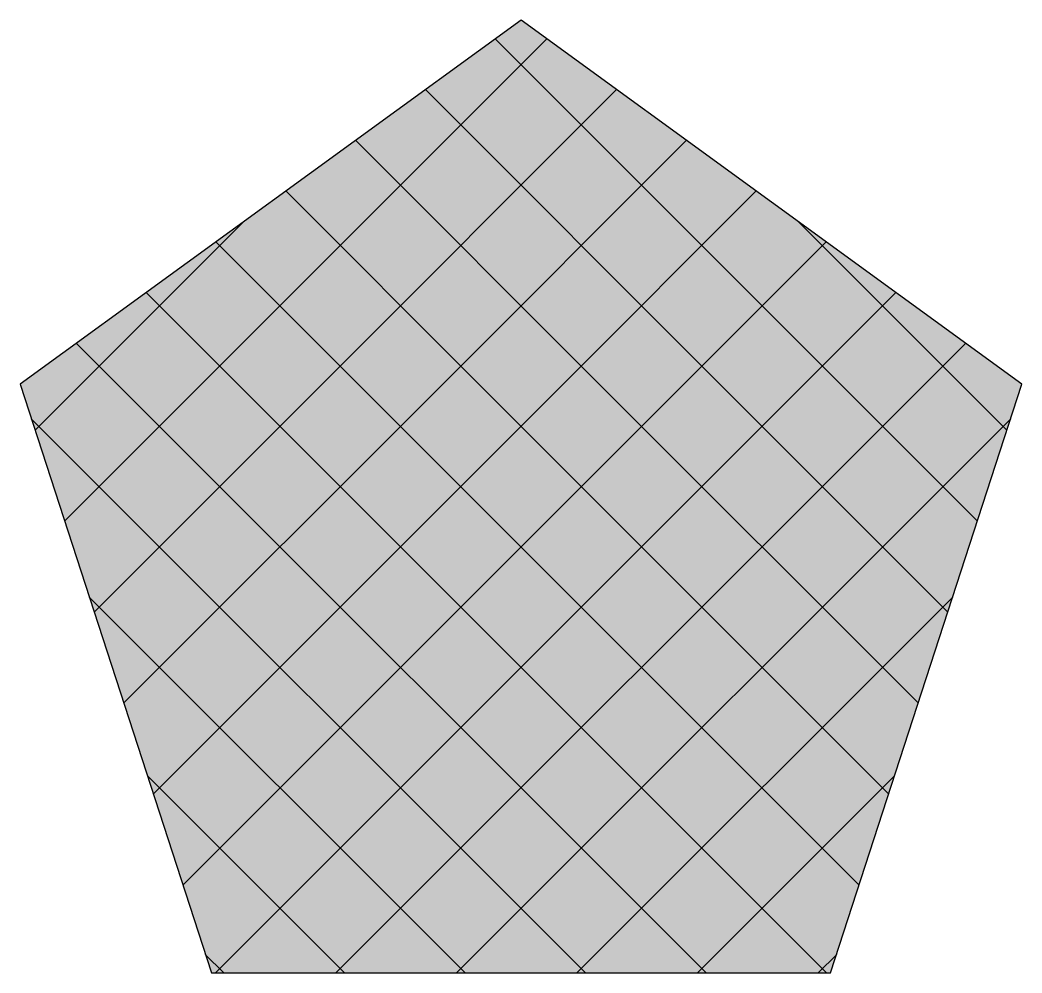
# Model space of a CAD drawing. Header units: feet. Extents: x -0.59 to 0.59, y -0.5 to 0.62.
import ezdxf

# ---------------------------------------------------------------- set-up
doc = ezdxf.new("R2010")
doc.units = ezdxf.units.FT
doc.header["$MEASUREMENT"] = 0

# ---------------------------------------------------------------- blocks, each defined once
blk = doc.blocks.new('*X1')
at = {"color": 0}
for p, q in [((-0.3747, 0.191), (0.0303, 0.596)), ((0.3747, 0.191), (-0.0303, 0.596)), ((-0.2333, 0.191), (0.1122, 0.5365)), ((0.2333, 0.191), (-0.1122, 0.5365)), ((0.0919, 0.191), (-0.1941, 0.477)), ((-0.0919, 0.191), (0.1941, 0.477)), ((-0.0496, 0.191), (-0.2761, 0.4175)), ((0.0496, 0.191), (0.2761, 0.4175)), ((-0.5161, 0.191), (-0.3257, 0.3814)), ((0.5161, 0.191), (0.3257, 0.3814)), ((-0.191, 0.191), (-0.358, 0.358)), ((0.191, 0.191), (0.358, 0.358)), ((-0.3324, 0.191), (-0.4399, 0.2984)), ((0.3324, 0.191), (0.4399, 0.2984)), ((-0.4738, 0.191), (-0.5218, 0.2389)), ((0.4738, 0.191), (0.5218, 0.2389)), ((-0.5702, 0.1369), (-0.5161, 0.191)), ((-0.5355, 0.0302), (-0.3747, 0.191)), ((-0.5008, -0.0766), (-0.2333, 0.191)), ((0.2172, -0.5), (-0.4738, 0.191)), ((-0.4662, -0.1833), (-0.0919, 0.191)), ((-0.4315, -0.2901), (0.0496, 0.191)), ((-0.3968, -0.3968), (0.191, 0.191)), ((-0.3586, -0.5), (0.3324, 0.191)), ((0.3586, -0.5), (-0.3324, 0.191)), ((-0.2172, -0.5), (0.4738, 0.191)), ((0.3968, -0.3968), (-0.191, 0.191)), ((0.4315, -0.2901), (-0.0496, 0.191)), ((0.4662, -0.1833), (0.0919, 0.191)), ((0.5008, -0.0766), (0.2333, 0.191)), ((0.5355, 0.0302), (0.3747, 0.191)), ((0.5702, 0.1369), (0.5161, 0.191)), ((0.0757, -0.5), (-0.5746, 0.1503)), ((-0.0757, -0.5), (0.5746, 0.1503)), ((-0.0657, -0.5), (-0.5065, -0.0592)), ((0.0657, -0.5), (0.5065, -0.0592)), ((-0.2071, -0.5), (-0.4384, -0.2687)), ((0.2071, -0.5), (0.4384, -0.2687)), ((-0.3485, -0.5), (-0.3704, -0.4782)), ((0.3485, -0.5), (0.3704, -0.4782))]:
    blk.add_line(p, q, dxfattribs=at)

msp = doc.modelspace()

# ---------------------------------------------------------------- linework, layer by layer
for points in [[(0, 0.618, 1.0001), (-0.5878, 0.191, 1.0001), (0.5878, 0.191, 1.0001)], [(-0.5878, 0.191, 1.0001), (-0.3633, -0.5, 1.0001), (0.5878, 0.191, 1.0001), (0.3633, -0.5, 1.0001)]]:
    msp.add_solid(points)
for points, invisible_edges in [([(0.5878, 0.191, 1), (0, 0.618, 1), (-0.5878, 0.191, 1)], 12), ([(-0.5878, 0.191, 1), (-0.3633, -0.5, 1), (0.3633, -0.5, 1), (0.5878, 0.191, 1)], 8)]:
    msp.add_3dface(points, dxfattribs=dict(invisible_edges=invisible_edges))
at = {"layer": 'Defpoints'}
msp.add_point((0, 0), dxfattribs=at)

# ---------------------------------------------------------------- block references
msp.add_blockref('*X1', (0, 0, 1.0001))

doc.saveas('drawing.dxf')
